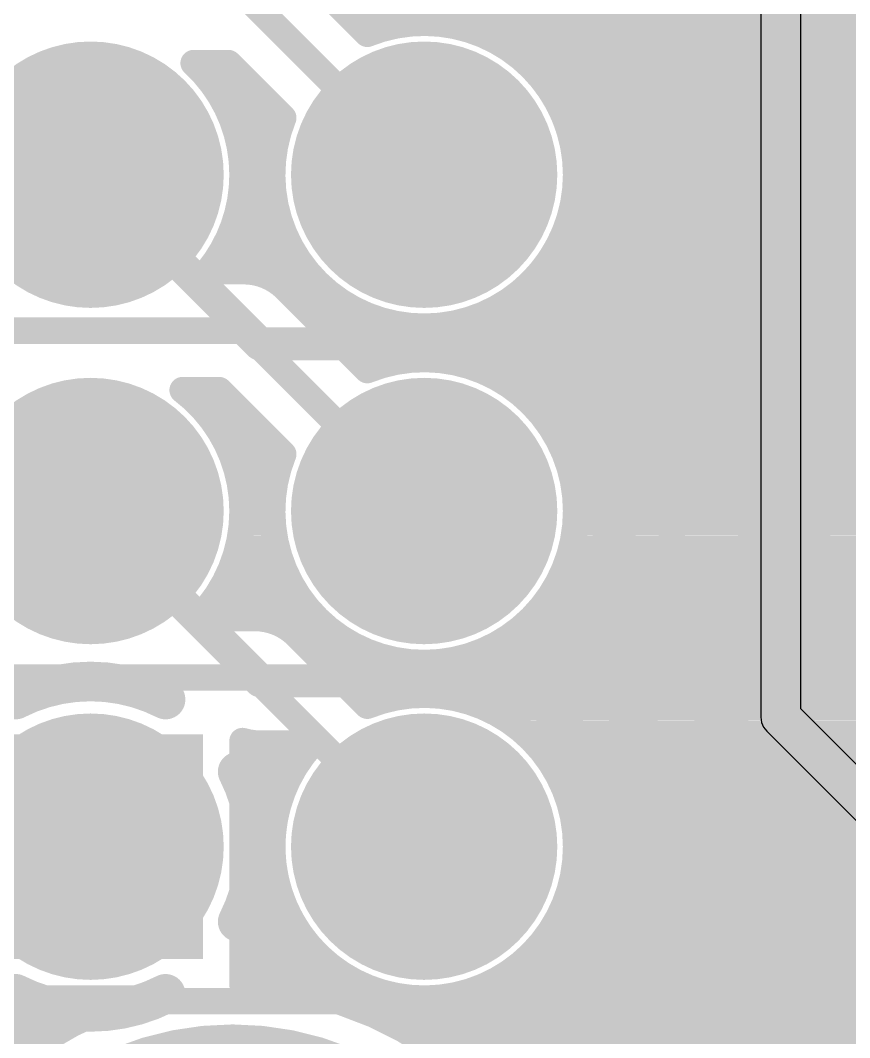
# Model space of a CAD drawing. Header units: millimetres. Extents: x 0.11 to 5.67, y 0.55 to 4.24.
# Drawn here: x 2.3698 to 2.617, y 1.6801 to 1.9832 of the extents above; entities that cross this region are included whole.
import ezdxf

# ---------------------------------------------------------------- set-up
doc = ezdxf.new("R2010")
doc.units = ezdxf.units.MM
doc.header["$MEASUREMENT"] = 0
for name, color, linetype in [('BottomLayer', 5, 'Continuous'), ('BottomSolder', 6, 'Continuous'), ('InternalPlane1', 76, 'Continuous'), ('InternalPlane2', 16, 'Continuous'), ('MultiLayer', 9, 'Continuous'), ('PadHoleLayer', 156, 'Continuous'), ('TopLayer', 1, 'Continuous'), ('TopOverlay', 2, 'Continuous'), ('TopSolder', 216, 'Continuous'), ('ViaHoleLayer', 16, 'Continuous')]:
    doc.layers.add(name, color=color, linetype=linetype)

# ---------------------------------------------------------------- blocks, each defined once
blk = doc.blocks.new('NANOPINEO_CORE_1')
at = {"layer": 'BottomLayer'}
for points, const_width in [([(0.68898, 0.75, 1), (0.77953, 0.75, 1)], 0.09055), ([(0.66142, 0.60453, 1), (0.69291, 0.60453, 1)], 0.0315), ([(0.66142, 0.50453, 1), (0.69291, 0.50453, 1)], 0.0315), ([(0.76083, 0.50453, 1), (0.79232, 0.50453, 1)], 0.0315), ([(0.66142, 0.40433, 1), (0.69291, 0.40433, 1)], 0.0315), ([(0.76083, 0.40433, 1), (0.79232, 0.40433, 1)], 0.0315)]:
    blk.add_lwpolyline(points, format="xyb", close=True, dxfattribs=dict(at, const_width=const_width))
blk.add_solid([(0.80807, 0.57303), (0.80807, 0.63602), (0.74508, 0.57303), (0.74508, 0.63602)], dxfattribs=at)
at = {"layer": 'BottomSolder'}
for points, const_width in [([(0.68799, 0.75, 1), (0.78051, 0.75, 1)], 0.09252), ([(0.66043, 0.60453, 1), (0.6939, 0.60453, 1)], 0.03346), ([(0.66043, 0.50453, 1), (0.6939, 0.50453, 1)], 0.03346), ([(0.75984, 0.50453, 1), (0.79331, 0.50453, 1)], 0.03346), ([(0.66043, 0.40433, 1), (0.6939, 0.40433, 1)], 0.03346), ([(0.75984, 0.40433, 1), (0.79331, 0.40433, 1)], 0.03346)]:
    blk.add_lwpolyline(points, format="xyb", close=True, dxfattribs=dict(at, const_width=const_width))
blk.add_solid([(0.81004, 0.57106), (0.81004, 0.63799), (0.74311, 0.57106), (0.74311, 0.63799)], dxfattribs=at)
at = {"layer": 'InternalPlane1', "const_width": 0.03968}
for points in [[(0.65732, 0.60453, 1), (0.69701, 0.60453, 1)], [(0.75673, 0.60453, 1), (0.79642, 0.60453, 1)], [(0.65732, 0.50453, 1), (0.69701, 0.50453, 1)], [(0.75673, 0.50453, 1), (0.79642, 0.50453, 1)], [(0.65732, 0.40433, 1), (0.69701, 0.40433, 1)], [(0.75673, 0.40433, 1), (0.79642, 0.40433, 1)]]:
    blk.add_lwpolyline(points, format="xyb", close=True, dxfattribs=at)
at = {"layer": 'InternalPlane2', "const_width": 0.01181}
for points in [[(0.75423, 0.64838, -0.240079), (0.79892, 0.64838)], [(0.73273, 0.58219, -0.240079), (0.73273, 0.62687)], [(0.79892, 0.56068, -0.240079), (0.75423, 0.56068)]]:
    blk.add_lwpolyline(points, format="xyb", dxfattribs=at)
at = {"layer": 'InternalPlane2'}
for points, const_width in [([(0.75128, 0.64838, 1), (0.75719, 0.64838, 1)], 0.00591), ([(0.79596, 0.64838, 1), (0.80187, 0.64838, 1)], 0.00591), ([(0.65732, 0.60453, 1), (0.69701, 0.60453, 1)], 0.03968), ([(0.72977, 0.62687, 1), (0.73568, 0.62687, 1)], 0.00591), ([(0.72977, 0.58219, 1), (0.73568, 0.58219, 1)], 0.00591), ([(0.75128, 0.56068, 1), (0.75719, 0.56068, 1)], 0.00591), ([(0.79596, 0.56068, 1), (0.80187, 0.56068, 1)], 0.00591), ([(0.65732, 0.50453, 1), (0.69701, 0.50453, 1)], 0.03968), ([(0.75673, 0.50453, 1), (0.79642, 0.50453, 1)], 0.03968), ([(0.65732, 0.40433, 1), (0.69701, 0.40433, 1)], 0.03968), ([(0.75673, 0.40433, 1), (0.79642, 0.40433, 1)], 0.03968)]:
    blk.add_lwpolyline(points, format="xyb", close=True, dxfattribs=dict(at, const_width=const_width))
at = {"layer": 'MultiLayer'}
for points, const_width in [([(0.68898, 0.75, 1), (0.77953, 0.75, 1)], 0.09055), ([(0.66142, 0.60453, 1), (0.69291, 0.60453, 1)], 0.0315), ([(0.66142, 0.50453, 1), (0.69291, 0.50453, 1)], 0.0315), ([(0.76083, 0.50453, 1), (0.79232, 0.50453, 1)], 0.0315), ([(0.66142, 0.40433, 1), (0.69291, 0.40433, 1)], 0.0315), ([(0.76083, 0.40433, 1), (0.79232, 0.40433, 1)], 0.0315)]:
    blk.add_lwpolyline(points, format="xyb", close=True, dxfattribs=dict(at, const_width=const_width))
blk.add_solid([(0.80807, 0.57303), (0.80807, 0.63602), (0.74508, 0.57303), (0.74508, 0.63602)], dxfattribs=at)
at = {"layer": 'PadHoleLayer', "const_width": 0.01969}
for points in [[(0.66732, 0.60453, 1), (0.68701, 0.60453, 1)], [(0.76673, 0.60453, 1), (0.78642, 0.60453, 1)], [(0.66732, 0.50453, 1), (0.68701, 0.50453, 1)], [(0.76673, 0.50453, 1), (0.78642, 0.50453, 1)], [(0.66732, 0.40433, 1), (0.68701, 0.40433, 1)], [(0.76673, 0.40433, 1), (0.78642, 0.40433, 1)]]:
    blk.add_lwpolyline(points, format="xyb", close=True, dxfattribs=at)
at = {"layer": 'TopLayer'}
for points, const_width in [([(0.68898, 0.75, 1), (0.77953, 0.75, 1)], 0.09055), ([(0.66142, 0.60453, 1), (0.69291, 0.60453, 1)], 0.0315), ([(0.66142, 0.50453, 1), (0.69291, 0.50453, 1)], 0.0315), ([(0.76083, 0.50453, 1), (0.79232, 0.50453, 1)], 0.0315), ([(0.66142, 0.40433, 1), (0.69291, 0.40433, 1)], 0.0315), ([(0.76083, 0.40433, 1), (0.79232, 0.40433, 1)], 0.0315)]:
    blk.add_lwpolyline(points, format="xyb", close=True, dxfattribs=dict(at, const_width=const_width))
blk.add_solid([(0.80807, 0.57303), (0.80807, 0.63602), (0.74508, 0.57303), (0.74508, 0.63602)], dxfattribs=at)
at = {"layer": 'TopOverlay', "const_width": 0.00787}
for points in [[(0.63189, 0.65059), (0.61811, 0.63681)], [(0.81004, 0.65059), (0.63189, 0.65059)], [(0.61811, 0.63681), (0.61811, 0.62303)], [(0.61811, -0.52854), (0.61811, 0.62303)]]:
    blk.add_lwpolyline(points, dxfattribs=at)
at = {"layer": 'TopOverlay', "const_width": 0.00394}
for points in [[(0.62992, 0.65059, 1), (0.63386, 0.65059, 1)], [(0.62992, 0.65059, 1), (0.63386, 0.65059, 1)], [(0.61614, 0.63681, 1), (0.62008, 0.63681, 1)], [(0.61614, 0.63681, 1), (0.62008, 0.63681, 1)], [(0.61614, 0.62303, 1), (0.62008, 0.62303, 1)], [(0.61614, 0.62303, 1), (0.62008, 0.62303, 1)]]:
    blk.add_lwpolyline(points, format="xyb", close=True, dxfattribs=at)
at = {"layer": 'TopSolder'}
for points, const_width in [([(0.68799, 0.75, 1), (0.78051, 0.75, 1)], 0.09252), ([(0.66043, 0.60453, 1), (0.6939, 0.60453, 1)], 0.03346), ([(0.66043, 0.50453, 1), (0.6939, 0.50453, 1)], 0.03346), ([(0.75984, 0.50453, 1), (0.79331, 0.50453, 1)], 0.03346), ([(0.66043, 0.40433, 1), (0.6939, 0.40433, 1)], 0.03346), ([(0.75984, 0.40433, 1), (0.79331, 0.40433, 1)], 0.03346)]:
    blk.add_lwpolyline(points, format="xyb", close=True, dxfattribs=dict(at, const_width=const_width))
blk.add_solid([(0.81004, 0.57106), (0.81004, 0.63799), (0.74311, 0.57106), (0.74311, 0.63799)], dxfattribs=at)

msp = doc.modelspace()

# ---------------------------------------------------------------- linework, layer by layer
at = {"layer": 'BottomLayer', "const_width": 0.00787}
for points in [[(2.4517, 2.00072), (2.47322, 1.97919)], [(2.43917, 1.98819), (2.49016, 1.9372)], [(2.46915, 1.98326), (2.67913, 1.98326)], [(2.51449, 1.97539), (2.67913, 1.97539)], [(2.42146, 1.97047), (2.43183, 1.97047)], [(2.43183, 1.97047), (2.44817, 1.95414)], [(2.42438, 1.96751), (2.43479, 1.96751)], [(2.52379, 1.96751), (2.67913, 1.96751)], [(2.43007, 1.95964), (2.44267, 1.95964)], [(2.52948, 1.95964), (2.67913, 1.95964)], [(2.43362, 1.95177), (2.44729, 1.95177)], [(2.53303, 1.95177), (2.67913, 1.95177)], [(2.43553, 1.94389), (2.44538, 1.94389)], [(2.53494, 1.94389), (2.67913, 1.94389)], [(2.43601, 1.93602), (2.4449, 1.93602)], [(2.53542, 1.93602), (2.67913, 1.93602)], [(2.43511, 1.92814), (2.4458, 1.92814)], [(2.53452, 1.92814), (2.67913, 1.92814)], [(2.43274, 1.92027), (2.44817, 1.92027)], [(2.53215, 1.92027), (2.67913, 1.92027)], [(2.42862, 1.9124), (2.45228, 1.9124)], [(2.52803, 1.9124), (2.67913, 1.9124)], [(2.42573, 1.90846), (2.43642, 1.90846)], [(2.44756, 1.90452), (2.45882, 1.90452)], [(2.44894, 1.90328), (2.47322, 1.879)], [(2.52149, 1.90452), (2.67913, 1.90452)], [(2.45557, 1.89665), (2.47003, 1.89665)], [(2.51028, 1.89665), (2.67913, 1.89665)], [(2.33465, 1.89075), (2.43642, 1.89075)], [(2.43642, 1.89075), (2.49016, 1.83701)], [(2.46345, 1.88877), (2.67913, 1.88877)], [(2.47132, 1.8809), (2.47905, 1.8809)], [(2.50126, 1.8809), (2.67913, 1.8809)], [(2.41817, 1.87303), (2.42908, 1.87303)], [(2.41818, 1.87303), (2.42908, 1.87303)], [(2.42908, 1.87303), (2.44817, 1.85394)], [(2.51759, 1.87303), (2.67913, 1.87303)], [(2.42621, 1.86515), (2.43696, 1.86515)], [(2.52562, 1.86515), (2.67913, 1.86515)], [(2.43123, 1.85728), (2.44483, 1.85728)], [(2.53064, 1.85728), (2.67913, 1.85728)], [(2.43429, 1.8494), (2.44661, 1.8494)], [(2.5337, 1.8494), (2.68053, 1.8494)], [(2.4358, 1.84153), (2.44511, 1.84153)], [(2.53521, 1.84153), (2.68656, 1.84153)], [(2.4359, 1.83366), (2.44501, 1.83366)], [(2.53531, 1.83366), (2.69444, 1.83366)], [(2.43461, 1.82578), (2.4463, 1.82578)], [(2.53402, 1.82578), (2.70231, 1.82578)], [(2.4318, 1.81791), (2.44911, 1.81791)], [(2.53121, 1.81791), (2.71019, 1.81791)], [(2.42711, 1.81003), (2.45379, 1.81003)], [(2.52652, 1.81003), (2.71806, 1.81003)], [(2.42289, 1.80512), (2.43976, 1.80512)], [(2.44956, 1.80216), (2.46125, 1.80216)], [(2.45229, 1.79993), (2.47322, 1.779)], [(2.51906, 1.80216), (2.72593, 1.80216)], [(2.45793, 1.79429), (2.47517, 1.79429)], [(2.50515, 1.79429), (2.73381, 1.79429)], [(2.35138, 1.7874), (2.43976, 1.7874)], [(2.43976, 1.7874), (2.49016, 1.73701)], [(2.46581, 1.78641), (2.74168, 1.78641)], [(2.50819, 1.77854), (2.74956, 1.77854)], [(2.52044, 1.77066), (2.75743, 1.77066)], [(2.43602, 1.76609), (2.44817, 1.75394)], [(2.43602, 1.69582), (2.43602, 1.76609)], [(2.43602, 1.76279), (2.43932, 1.76279)], [(2.52738, 1.76279), (2.7653, 1.76279)], [(2.43602, 1.75492), (2.44719, 1.75492)], [(2.53174, 1.75492), (2.77318, 1.75492)], [(2.43602, 1.74704), (2.44601, 1.74704)], [(2.53431, 1.74704), (2.78105, 1.74704)], [(2.43602, 1.73917), (2.44493, 1.73917)], [(2.53538, 1.73917), (2.78893, 1.73917)], [(2.43602, 1.73129), (2.44524, 1.73129)], [(2.53507, 1.73129), (2.7968, 1.73129)], [(2.43602, 1.72342), (2.44697, 1.72342)], [(2.53335, 1.72342), (2.80467, 1.72342)], [(2.43602, 1.71555), (2.45029, 1.71555)], [(2.53002, 1.71555), (2.81255, 1.71555)], [(2.43602, 1.70767), (2.45567, 1.70767)], [(2.52464, 1.70767), (2.82042, 1.70767)], [(2.43602, 1.6998), (2.46436, 1.6998)], [(2.51595, 1.6998), (2.8283, 1.6998)], [(2.34547, 1.69173), (2.40399, 1.69173)], [(2.46148, 1.69192), (2.48599, 1.69192)], [(2.49432, 1.69192), (2.83617, 1.69192)], [(2.26969, 1.68405), (2.38484, 1.68405)], [(2.4813, 1.68405), (2.84404, 1.68405)], [(2.26969, 1.67618), (2.37207, 1.67618)], [(2.49407, 1.67618), (2.85192, 1.67618)]]:
    msp.add_lwpolyline(points, dxfattribs=at)
at = {"layer": 'BottomLayer'}
for points, const_width in [([(2.46719, 1.98326, 1), (2.47112, 1.98326, 1)], 0.00394), ([(2.47125, 1.97919, 1), (2.47519, 1.97919, 1)], 0.00394), ([(2.47125, 1.97919, 1), (2.47519, 1.97919, 1)], 0.00394), ([(2.51252, 1.97539, 1), (2.51645, 1.97539, 1)], 0.00394), ([(2.41949, 1.97047, 1), (2.42343, 1.97047, 1)], 0.00394), ([(2.41949, 1.97047, 1), (2.42343, 1.97047, 1)], 0.00394), ([(2.42987, 1.97047, 1), (2.4338, 1.97047, 1)], 0.00394), ([(2.42987, 1.97047, 1), (2.4338, 1.97047, 1)], 0.00394), ([(2.42241, 1.96751, 1), (2.42635, 1.96751, 1)], 0.00394), ([(2.43282, 1.96751, 1), (2.43676, 1.96751, 1)], 0.00394), ([(2.52182, 1.96751, 1), (2.52576, 1.96751, 1)], 0.00394), ([(2.42811, 1.95964, 1), (2.43204, 1.95964, 1)], 0.00394), ([(2.4407, 1.95964, 1), (2.44464, 1.95964, 1)], 0.00394), ([(2.52751, 1.95964, 1), (2.53145, 1.95964, 1)], 0.00394), ([(2.4462, 1.95414, 1), (2.45014, 1.95414, 1)], 0.00394), ([(2.4462, 1.95414, 1), (2.45014, 1.95414, 1)], 0.00394), ([(2.43165, 1.95177, 1), (2.43559, 1.95177, 1)], 0.00394), ([(2.44532, 1.95177, 1), (2.44926, 1.95177, 1)], 0.00394), ([(2.53106, 1.95177, 1), (2.535, 1.95177, 1)], 0.00394), ([(2.55709, 1.94094, 1), (2.5689, 1.94094, 1)], 0.01181), ([(2.43356, 1.94389, 1), (2.4375, 1.94389, 1)], 0.00394), ([(2.44341, 1.94389, 1), (2.44735, 1.94389, 1)], 0.00394), ([(2.53297, 1.94389, 1), (2.5369, 1.94389, 1)], 0.00394), ([(2.43404, 1.93602, 1), (2.43798, 1.93602, 1)], 0.00394), ([(2.43406, 1.9372, 1), (2.43799, 1.9372, 1)], 0.00394), ([(2.43406, 1.9372, 1), (2.43799, 1.9372, 1)], 0.00394), ([(2.44293, 1.93602, 1), (2.44687, 1.93602, 1)], 0.00394), ([(2.48819, 1.9372, 1), (2.49213, 1.9372, 1)], 0.00394), ([(2.53345, 1.93602, 1), (2.53739, 1.93602, 1)], 0.00394), ([(2.53346, 1.9372, 1), (2.5374, 1.9372, 1)], 0.00394), ([(2.53346, 1.9372, 1), (2.5374, 1.9372, 1)], 0.00394), ([(2.43314, 1.92814, 1), (2.43708, 1.92814, 1)], 0.00394), ([(2.44383, 1.92814, 1), (2.44777, 1.92814, 1)], 0.00394), ([(2.53255, 1.92814, 1), (2.53649, 1.92814, 1)], 0.00394), ([(2.43077, 1.92027, 1), (2.43471, 1.92027, 1)], 0.00394), ([(2.4462, 1.92027, 1), (2.45014, 1.92027, 1)], 0.00394), ([(2.53018, 1.92027, 1), (2.53412, 1.92027, 1)], 0.00394), ([(2.42665, 1.9124, 1), (2.43059, 1.9124, 1)], 0.00394), ([(2.45032, 1.9124, 1), (2.45425, 1.9124, 1)], 0.00394), ([(2.52606, 1.9124, 1), (2.53, 1.9124, 1)], 0.00394), ([(2.42376, 1.90846, 1), (2.4277, 1.90846, 1)], 0.00394), ([(2.42376, 1.90846, 1), (2.4277, 1.90846, 1)], 0.00394), ([(2.43445, 1.90846, 1), (2.43839, 1.90846, 1)], 0.00394), ([(2.43445, 1.90846, 1), (2.43839, 1.90846, 1)], 0.00394), ([(2.43445, 1.90846, 1), (2.43839, 1.90846, 1)], 0.00394), ([(2.44559, 1.90452, 1), (2.44953, 1.90452, 1)], 0.00394), ([(2.44698, 1.90328, 1), (2.45091, 1.90328, 1)], 0.00394), ([(2.44698, 1.90328, 1), (2.45091, 1.90328, 1)], 0.00394), ([(2.44698, 1.90328, 1), (2.45091, 1.90328, 1)], 0.00394), ([(2.45686, 1.90452, 1), (2.46079, 1.90452, 1)], 0.00394), ([(2.51952, 1.90452, 1), (2.52346, 1.90452, 1)], 0.00394), ([(2.4536, 1.89665, 1), (2.45754, 1.89665, 1)], 0.00394), ([(2.46806, 1.89665, 1), (2.472, 1.89665, 1)], 0.00394), ([(2.50831, 1.89665, 1), (2.51225, 1.89665, 1)], 0.00394), ([(2.43445, 1.89075, 1), (2.43839, 1.89075, 1)], 0.00394), ([(2.43445, 1.89075, 1), (2.43839, 1.89075, 1)], 0.00394), ([(2.46148, 1.88877, 1), (2.46541, 1.88877, 1)], 0.00394), ([(2.46935, 1.8809, 1), (2.47329, 1.8809, 1)], 0.00394), ([(2.47125, 1.879, 1), (2.47519, 1.879, 1)], 0.00394), ([(2.47125, 1.879, 1), (2.47519, 1.879, 1)], 0.00394), ([(2.47708, 1.8809, 1), (2.48102, 1.8809, 1)], 0.00394), ([(2.49929, 1.8809, 1), (2.50323, 1.8809, 1)], 0.00394), ([(2.41621, 1.87303, 1), (2.42014, 1.87303, 1)], 0.00394), ([(2.41621, 1.87303, 1), (2.42014, 1.87303, 1)], 0.00394), ([(2.41621, 1.87303, 1), (2.42015, 1.87303, 1)], 0.00394), ([(2.42711, 1.87303, 1), (2.43105, 1.87303, 1)], 0.00394), ([(2.42711, 1.87303, 1), (2.43105, 1.87303, 1)], 0.00394), ([(2.42712, 1.87303, 1), (2.43105, 1.87303, 1)], 0.00394), ([(2.51562, 1.87303, 1), (2.51956, 1.87303, 1)], 0.00394), ([(2.56791, 1.8622, 1), (2.57972, 1.8622, 1)], 0.01181), ([(2.42424, 1.86515, 1), (2.42818, 1.86515, 1)], 0.00394), ([(2.43499, 1.86515, 1), (2.43893, 1.86515, 1)], 0.00394), ([(2.52365, 1.86515, 1), (2.52759, 1.86515, 1)], 0.00394), ([(2.42926, 1.85728, 1), (2.4332, 1.85728, 1)], 0.00394), ([(2.44286, 1.85728, 1), (2.4468, 1.85728, 1)], 0.00394), ([(2.52867, 1.85728, 1), (2.53261, 1.85728, 1)], 0.00394), ([(2.4462, 1.85394, 1), (2.45014, 1.85394, 1)], 0.00394), ([(2.4462, 1.85394, 1), (2.45014, 1.85394, 1)], 0.00394), ([(2.43233, 1.8494, 1), (2.43626, 1.8494, 1)], 0.00394), ([(2.44464, 1.8494, 1), (2.44858, 1.8494, 1)], 0.00394), ([(2.53173, 1.8494, 1), (2.53567, 1.8494, 1)], 0.00394), ([(2.43383, 1.84153, 1), (2.43777, 1.84153, 1)], 0.00394), ([(2.44314, 1.84153, 1), (2.44708, 1.84153, 1)], 0.00394), ([(2.53324, 1.84153, 1), (2.53718, 1.84153, 1)], 0.00394), ([(2.43406, 1.83701, 1), (2.43799, 1.83701, 1)], 0.00394), ([(2.43406, 1.83701, 1), (2.43799, 1.83701, 1)], 0.00394), ([(2.48819, 1.83701, 1), (2.49213, 1.83701, 1)], 0.00394), ([(2.53346, 1.83701, 1), (2.5374, 1.83701, 1)], 0.00394), ([(2.53346, 1.83701, 1), (2.5374, 1.83701, 1)], 0.00394), ([(2.43393, 1.83366, 1), (2.43787, 1.83366, 1)], 0.00394), ([(2.44304, 1.83366, 1), (2.44697, 1.83366, 1)], 0.00394), ([(2.53334, 1.83366, 1), (2.53728, 1.83366, 1)], 0.00394), ([(2.43264, 1.82578, 1), (2.43658, 1.82578, 1)], 0.00394), ([(2.44433, 1.82578, 1), (2.44826, 1.82578, 1)], 0.00394), ([(2.53205, 1.82578, 1), (2.53599, 1.82578, 1)], 0.00394), ([(2.42983, 1.81791, 1), (2.43377, 1.81791, 1)], 0.00394), ([(2.44714, 1.81791, 1), (2.45108, 1.81791, 1)], 0.00394), ([(2.52924, 1.81791, 1), (2.53318, 1.81791, 1)], 0.00394), ([(2.42514, 1.81003, 1), (2.42908, 1.81003, 1)], 0.00394), ([(2.45183, 1.81003, 1), (2.45576, 1.81003, 1)], 0.00394), ([(2.52455, 1.81003, 1), (2.52849, 1.81003, 1)], 0.00394), ([(2.57283, 1.79921, 1), (2.58465, 1.79921, 1)], 0.01181), ([(2.42092, 1.80512, 1), (2.42486, 1.80512, 1)], 0.00394), ([(2.42092, 1.80512, 1), (2.42486, 1.80512, 1)], 0.00394), ([(2.43779, 1.80512, 1), (2.44173, 1.80512, 1)], 0.00394), ([(2.43779, 1.80512, 1), (2.44173, 1.80512, 1)], 0.00394), ([(2.43779, 1.80512, 1), (2.44173, 1.80512, 1)], 0.00394), ([(2.4476, 1.80216, 1), (2.45153, 1.80216, 1)], 0.00394), ([(2.45032, 1.79993, 1), (2.45426, 1.79993, 1)], 0.00394), ([(2.45032, 1.79993, 1), (2.45426, 1.79993, 1)], 0.00394), ([(2.45032, 1.79993, 1), (2.45426, 1.79993, 1)], 0.00394), ([(2.45928, 1.80216, 1), (2.46322, 1.80216, 1)], 0.00394), ([(2.51709, 1.80216, 1), (2.52103, 1.80216, 1)], 0.00394), ([(2.45597, 1.79429, 1), (2.4599, 1.79429, 1)], 0.00394), ([(2.4732, 1.79429, 1), (2.47713, 1.79429, 1)], 0.00394), ([(2.50318, 1.79429, 1), (2.50712, 1.79429, 1)], 0.00394), ([(2.43779, 1.7874, 1), (2.44173, 1.7874, 1)], 0.00394), ([(2.43779, 1.7874, 1), (2.44173, 1.7874, 1)], 0.00394), ([(2.46384, 1.78641, 1), (2.46778, 1.78641, 1)], 0.00394), ([(2.47125, 1.779, 1), (2.47519, 1.779, 1)], 0.00394), ([(2.47125, 1.779, 1), (2.47519, 1.779, 1)], 0.00394), ([(2.50622, 1.77854, 1), (2.51016, 1.77854, 1)], 0.00394), ([(2.51847, 1.77066, 1), (2.52241, 1.77066, 1)], 0.00394), ([(2.43406, 1.76609, 1), (2.43799, 1.76609, 1)], 0.00394), ([(2.43406, 1.76609, 1), (2.43799, 1.76609, 1)], 0.00394), ([(2.43406, 1.76279, 1), (2.43799, 1.76279, 1)], 0.00394), ([(2.43735, 1.76279, 1), (2.44129, 1.76279, 1)], 0.00394), ([(2.52541, 1.76279, 1), (2.52934, 1.76279, 1)], 0.00394), ([(2.43406, 1.75492, 1), (2.43799, 1.75492, 1)], 0.00394), ([(2.44523, 1.75492, 1), (2.44916, 1.75492, 1)], 0.00394), ([(2.52977, 1.75492, 1), (2.53371, 1.75492, 1)], 0.00394), ([(2.4462, 1.75394, 1), (2.45014, 1.75394, 1)], 0.00394), ([(2.4462, 1.75394, 1), (2.45014, 1.75394, 1)], 0.00394), ([(2.43406, 1.74704, 1), (2.43799, 1.74704, 1)], 0.00394), ([(2.44404, 1.74704, 1), (2.44798, 1.74704, 1)], 0.00394), ([(2.53234, 1.74704, 1), (2.53628, 1.74704, 1)], 0.00394), ([(2.43406, 1.73917, 1), (2.43799, 1.73917, 1)], 0.00394), ([(2.44296, 1.73917, 1), (2.4469, 1.73917, 1)], 0.00394), ([(2.53341, 1.73917, 1), (2.53735, 1.73917, 1)], 0.00394), ([(2.48819, 1.73701, 1), (2.49213, 1.73701, 1)], 0.00394), ([(2.53346, 1.73701, 1), (2.5374, 1.73701, 1)], 0.00394), ([(2.53346, 1.73701, 1), (2.5374, 1.73701, 1)], 0.00394), ([(2.43406, 1.73129, 1), (2.43799, 1.73129, 1)], 0.00394), ([(2.44328, 1.73129, 1), (2.44721, 1.73129, 1)], 0.00394), ([(2.5331, 1.73129, 1), (2.53704, 1.73129, 1)], 0.00394), ([(2.43406, 1.72342, 1), (2.43799, 1.72342, 1)], 0.00394), ([(2.445, 1.72342, 1), (2.44894, 1.72342, 1)], 0.00394), ([(2.53138, 1.72342, 1), (2.53531, 1.72342, 1)], 0.00394), ([(2.43406, 1.71555, 1), (2.43799, 1.71555, 1)], 0.00394), ([(2.44832, 1.71555, 1), (2.45226, 1.71555, 1)], 0.00394), ([(2.52805, 1.71555, 1), (2.53199, 1.71555, 1)], 0.00394), ([(2.43406, 1.70767, 1), (2.43799, 1.70767, 1)], 0.00394), ([(2.4537, 1.70767, 1), (2.45764, 1.70767, 1)], 0.00394), ([(2.52268, 1.70767, 1), (2.52661, 1.70767, 1)], 0.00394), ([(2.43406, 1.6998, 1), (2.43799, 1.6998, 1)], 0.00394), ([(2.46239, 1.6998, 1), (2.46633, 1.6998, 1)], 0.00394), ([(2.51398, 1.6998, 1), (2.51792, 1.6998, 1)], 0.00394), ([(2.56201, 1.69291, 1), (2.57382, 1.69291, 1)], 0.01181), ([(2.43406, 1.69582, 1), (2.43799, 1.69582, 1)], 0.00394), ([(2.43406, 1.69582, 1), (2.43799, 1.69582, 1)], 0.00394), ([(2.40202, 1.69173, 1), (2.40596, 1.69173, 1)], 0.00394), ([(2.40202, 1.69173, 1), (2.40596, 1.69173, 1)], 0.00394), ([(2.45951, 1.69192, 1), (2.46345, 1.69192, 1)], 0.00394), ([(2.48402, 1.69192, 1), (2.48796, 1.69192, 1)], 0.00394), ([(2.49235, 1.69192, 1), (2.49629, 1.69192, 1)], 0.00394), ([(2.38287, 1.68405, 1), (2.38681, 1.68405, 1)], 0.00394), ([(2.47933, 1.68405, 1), (2.48327, 1.68405, 1)], 0.00394), ([(2.3701, 1.67618, 1), (2.37404, 1.67618, 1)], 0.00394), ([(2.4921, 1.67618, 1), (2.49604, 1.67618, 1)], 0.00394)]:
    msp.add_lwpolyline(points, format="xyb", close=True, dxfattribs=dict(at, const_width=const_width))
at = {"layer": 'BottomLayer', "const_width": 0.00787}
for points in [[(2.47322, 1.97919, -0.53151), (2.53543, 1.9372)], [(2.42146, 1.97047, -0.209317), (2.43602, 1.9372)], [(2.53543, 1.9372, -1.212712), (2.44817, 1.95414)], [(2.43602, 1.9372, -0.173646), (2.42573, 1.90846)], [(2.43642, 1.90846, -0.198912), (2.44894, 1.90328)], [(2.43642, 1.90846, -0.198912), (2.44894, 1.90328)], [(2.47322, 1.879, -0.53151), (2.53543, 1.83701)], [(2.41817, 1.87303, -0.234167), (2.43602, 1.83701)], [(2.53543, 1.83701, -1.212712), (2.44817, 1.85394)], [(2.43602, 1.83701, -0.197899), (2.42289, 1.80512)], [(2.43976, 1.80512, -0.198912), (2.45229, 1.79993)], [(2.43976, 1.80512, -0.198912), (2.45229, 1.79993)], [(2.47322, 1.779, -0.53151), (2.53543, 1.73701)], [(2.53543, 1.73701, -1.212712), (2.44817, 1.75394)], [(2.43602, 1.69582, -0.405947), (2.5374, 1.59154)], [(2.38679, 1.49803, -0.683967), (2.40399, 1.69173)]]:
    msp.add_lwpolyline(points, format="xyb", dxfattribs=at)
at = {"layer": 'InternalPlane2'}
for p, q in [((2.5905, 2.80807), (2.5905, 1.77559)), ((2.60241, 1.77806), (2.60241, 2.8056)), ((2.70325, 1.67722), (2.60241, 1.77806)), ((2.5905, 1.77559), (2.5907, 1.77405)), ((2.5907, 1.77405), (2.5913, 1.77261)), ((2.5913, 1.77261), (2.59224, 1.77138)), ((2.59224, 1.77138), (2.69658, 1.66705))]:
    msp.add_line(p, q, dxfattribs=at)
at = {"layer": 'InternalPlane2', "const_width": 0.01181}
for points in [[(2.59646, 1.77559), (2.59646, 2.80807)], [(2.59646, 1.77559), (2.70079, 1.67126)]]:
    msp.add_lwpolyline(points, dxfattribs=at)
at = {"layer": 'InternalPlane2'}
for points, const_width in [([(2.55004, 1.94094, 1), (2.57594, 1.94094, 1)], 0.02591), ([(2.56087, 1.8622, 1), (2.58677, 1.8622, 1)], 0.02591), ([(2.56579, 1.79921, 1), (2.59169, 1.79921, 1)], 0.02591), ([(2.5935, 1.77559, 1), (2.59941, 1.77559, 1)], 0.00591), ([(2.5935, 1.77559, 1), (2.59941, 1.77559, 1)], 0.00591), ([(2.62287, 1.73425, 1), (2.64878, 1.73425, 1)], 0.02591), ([(2.55496, 1.69291, 1), (2.58087, 1.69291, 1)], 0.02591)]:
    msp.add_lwpolyline(points, format="xyb", close=True, dxfattribs=dict(at, const_width=const_width))
at = {"layer": 'MultiLayer', "const_width": 0.01181}
for points in [[(2.55709, 1.94094, 1), (2.5689, 1.94094, 1)], [(2.56791, 1.8622, 1), (2.57972, 1.8622, 1)], [(2.57283, 1.79921, 1), (2.58465, 1.79921, 1)], [(2.56201, 1.69291, 1), (2.57382, 1.69291, 1)]]:
    msp.add_lwpolyline(points, format="xyb", close=True, dxfattribs=at)
at = {"layer": 'TopLayer'}
for points, const_width in [([(2.5128, 2.08465), (2.62205, 1.97539)], 0.00984), ([(2.57579, 1.98819), (2.6063, 1.95768)], 0.00984), ([(2.5219, 1.96949), (2.56804, 1.96949)], 0.00787), ([(2.56804, 1.96949), (2.5876, 1.94993)], 0.00787), ([(2.52379, 1.96751), (2.57002, 1.96751)], 0.00787), ([(2.52948, 1.95964), (2.57789, 1.95964)], 0.00787), ([(2.6063, 1.79579), (2.6063, 1.95768)], 0.00984), ([(2.53303, 1.95177), (2.58576, 1.95177)], 0.00787), ([(2.5876, 1.79579), (2.5876, 1.94993)], 0.00787), ([(2.53494, 1.94389), (2.5876, 1.94389)], 0.00787), ([(2.39075, 1.9372), (2.44114, 1.88681)], 0.00984), ([(2.53542, 1.93602), (2.5876, 1.93602)], 0.00787), ([(2.53452, 1.92814), (2.5876, 1.92814)], 0.00787), ([(2.53215, 1.92027), (2.5876, 1.92027)], 0.00787), ([(2.52803, 1.9124), (2.5876, 1.9124)], 0.00787), ([(2.52175, 1.90452), (2.5876, 1.90452)], 0.00787), ([(2.52897, 1.90003), (2.5585, 1.87051)], 0.00787), ([(2.53236, 1.89665), (2.5876, 1.89665)], 0.00787), ([(2.44114, 1.88681), (2.51575, 1.88681)], 0.00984), ([(2.51575, 1.88681), (2.54528, 1.85728)], 0.00984), ([(2.54023, 1.88877), (2.5876, 1.88877)], 0.00787), ([(2.54811, 1.8809), (2.5876, 1.8809)], 0.00787), ([(2.55598, 1.87303), (2.5876, 1.87303)], 0.00787), ([(2.56224, 1.86515), (2.5876, 1.86515)], 0.00787), ([(2.54528, 1.78211), (2.54528, 1.85728)], 0.00984), ([(2.56398, 1.85728), (2.5876, 1.85728)], 0.00787), ([(2.56398, 1.78986), (2.56398, 1.85728)], 0.00787), ([(2.56398, 1.8494), (2.5876, 1.8494)], 0.00787), ([(2.56398, 1.84153), (2.5876, 1.84153)], 0.00787), ([(2.39075, 1.83701), (2.44134, 1.78642)], 0.00984), ([(2.56398, 1.83366), (2.5876, 1.83366)], 0.00787), ([(2.56398, 1.82578), (2.5876, 1.82578)], 0.00787), ([(2.56398, 1.81791), (2.5876, 1.81791)], 0.00787), ([(2.56398, 1.81003), (2.5876, 1.81003)], 0.00787), ([(2.56398, 1.80216), (2.5876, 1.80216)], 0.00787), ([(2.6063, 1.79579), (2.6965, 1.70559)], 0.00984), ([(2.56398, 1.79429), (2.58766, 1.79429)], 0.00787), ([(2.44134, 1.78642), (2.5187, 1.78642)], 0.00984), ([(2.5187, 1.78642), (2.75492, 1.5502)], 0.00984), ([(2.56398, 1.78986), (2.76722, 1.58661)], 0.00787), ([(2.56742, 1.78641), (2.59012, 1.78641)], 0.00787), ([(2.54528, 1.78211), (2.75948, 1.56791)], 0.00984), ([(2.59308, 1.78257), (2.68328, 1.69237)], 0.00787), ([(2.5753, 1.77854), (2.59711, 1.77854)], 0.00787), ([(2.58317, 1.77066), (2.60498, 1.77066)], 0.00787), ([(2.43602, 1.69582), (2.43602, 1.76849)], 0.00787), ([(2.44134, 1.76772), (2.45689, 1.76772)], 0.00787), ([(2.43602, 1.76279), (2.45294, 1.76279)], 0.00787), ([(2.59105, 1.76279), (2.61286, 1.76279)], 0.00787), ([(2.43602, 1.75492), (2.44857, 1.75492)], 0.00787), ([(2.59892, 1.75492), (2.62073, 1.75492)], 0.00787), ([(2.43602, 1.74704), (2.44601, 1.74704)], 0.00787), ([(2.60679, 1.74704), (2.6286, 1.74704)], 0.00787), ([(2.53493, 1.74374), (2.7417, 1.53697)], 0.00787), ([(2.43602, 1.73917), (2.44493, 1.73917)], 0.00787), ([(2.53538, 1.73917), (2.5395, 1.73917)], 0.00787), ([(2.61467, 1.73917), (2.63648, 1.73917)], 0.00787), ([(2.43602, 1.73129), (2.44524, 1.73129)], 0.00787), ([(2.53507, 1.73129), (2.54738, 1.73129)], 0.00787), ([(2.43602, 1.72342), (2.44697, 1.72342)], 0.00787), ([(2.53335, 1.72342), (2.55525, 1.72342)], 0.00787), ([(2.43602, 1.71555), (2.45029, 1.71555)], 0.00787), ([(2.53002, 1.71555), (2.56313, 1.71555)], 0.00787), ([(2.43602, 1.70767), (2.45567, 1.70767)], 0.00787), ([(2.52464, 1.70767), (2.571, 1.70767)], 0.00787), ([(2.43602, 1.6998), (2.46436, 1.6998)], 0.00787), ([(2.51595, 1.6998), (2.57887, 1.6998)], 0.00787), ([(2.46148, 1.69192), (2.48599, 1.69192)], 0.00787), ([(2.49432, 1.69192), (2.58675, 1.69192)], 0.00787), ([(2.4813, 1.68405), (2.59462, 1.68405)], 0.00787), ([(2.49407, 1.67618), (2.6025, 1.67618)], 0.00787)]:
    msp.add_lwpolyline(points, dxfattribs=dict(at, const_width=const_width))
for points, const_width in [([(2.51993, 1.96949, 1), (2.52387, 1.96949, 1)], 0.00394), ([(2.51993, 1.96949, 1), (2.52387, 1.96949, 1)], 0.00394), ([(2.56607, 1.96949, 1), (2.57001, 1.96949, 1)], 0.00394), ([(2.56607, 1.96949, 1), (2.57001, 1.96949, 1)], 0.00394), ([(2.52182, 1.96751, 1), (2.52576, 1.96751, 1)], 0.00394), ([(2.56805, 1.96751, 1), (2.57198, 1.96751, 1)], 0.00394), ([(2.52751, 1.95964, 1), (2.53145, 1.95964, 1)], 0.00394), ([(2.57592, 1.95964, 1), (2.57986, 1.95964, 1)], 0.00394), ([(2.60384, 1.95768, 1), (2.60876, 1.95768, 1)], 0.00492), ([(2.60384, 1.95768, 1), (2.60876, 1.95768, 1)], 0.00492), ([(2.53106, 1.95177, 1), (2.535, 1.95177, 1)], 0.00394), ([(2.58379, 1.95177, 1), (2.58773, 1.95177, 1)], 0.00394), ([(2.55709, 1.94094, 1), (2.5689, 1.94094, 1)], 0.01181), ([(2.58563, 1.94993, 1), (2.58957, 1.94993, 1)], 0.00394), ([(2.58563, 1.94993, 1), (2.58957, 1.94993, 1)], 0.00394), ([(2.53297, 1.94389, 1), (2.5369, 1.94389, 1)], 0.00394), ([(2.58563, 1.94389, 1), (2.58957, 1.94389, 1)], 0.00394), ([(2.38829, 1.9372, 1), (2.39321, 1.9372, 1)], 0.00492), ([(2.53345, 1.93602, 1), (2.53739, 1.93602, 1)], 0.00394), ([(2.53346, 1.9372, 1), (2.5374, 1.9372, 1)], 0.00394), ([(2.53346, 1.9372, 1), (2.5374, 1.9372, 1)], 0.00394), ([(2.58563, 1.93602, 1), (2.58957, 1.93602, 1)], 0.00394), ([(2.53255, 1.92814, 1), (2.53649, 1.92814, 1)], 0.00394), ([(2.58563, 1.92814, 1), (2.58957, 1.92814, 1)], 0.00394), ([(2.53018, 1.92027, 1), (2.53412, 1.92027, 1)], 0.00394), ([(2.58563, 1.92027, 1), (2.58957, 1.92027, 1)], 0.00394), ([(2.52606, 1.9124, 1), (2.53, 1.9124, 1)], 0.00394), ([(2.58563, 1.9124, 1), (2.58957, 1.9124, 1)], 0.00394), ([(2.51959, 1.90459, 1), (2.52353, 1.90459, 1)], 0.00394), ([(2.51959, 1.90459, 1), (2.52353, 1.90459, 1)], 0.00394), ([(2.51959, 1.90459, 1), (2.52353, 1.90459, 1)], 0.00394), ([(2.51978, 1.90452, 1), (2.52372, 1.90452, 1)], 0.00394), ([(2.58563, 1.90452, 1), (2.58957, 1.90452, 1)], 0.00394), ([(2.527, 1.90003, 1), (2.53094, 1.90003, 1)], 0.00394), ([(2.527, 1.90003, 1), (2.53094, 1.90003, 1)], 0.00394), ([(2.527, 1.90003, 1), (2.53094, 1.90003, 1)], 0.00394), ([(2.53039, 1.89665, 1), (2.53433, 1.89665, 1)], 0.00394), ([(2.58563, 1.89665, 1), (2.58957, 1.89665, 1)], 0.00394), ([(2.43868, 1.88681, 1), (2.4436, 1.88681, 1)], 0.00492), ([(2.43868, 1.88681, 1), (2.4436, 1.88681, 1)], 0.00492), ([(2.51329, 1.88681, 1), (2.51821, 1.88681, 1)], 0.00492), ([(2.51329, 1.88681, 1), (2.51821, 1.88681, 1)], 0.00492), ([(2.53826, 1.88877, 1), (2.5422, 1.88877, 1)], 0.00394), ([(2.58563, 1.88877, 1), (2.58957, 1.88877, 1)], 0.00394), ([(2.54614, 1.8809, 1), (2.55007, 1.8809, 1)], 0.00394), ([(2.58563, 1.8809, 1), (2.58957, 1.8809, 1)], 0.00394), ([(2.55401, 1.87303, 1), (2.55795, 1.87303, 1)], 0.00394), ([(2.58563, 1.87303, 1), (2.58957, 1.87303, 1)], 0.00394), ([(2.55653, 1.87051, 1), (2.56047, 1.87051, 1)], 0.00394), ([(2.55653, 1.87051, 1), (2.56047, 1.87051, 1)], 0.00394), ([(2.55653, 1.87051, 1), (2.56047, 1.87051, 1)], 0.00394), ([(2.56791, 1.8622, 1), (2.57972, 1.8622, 1)], 0.01181), ([(2.56027, 1.86515, 1), (2.56421, 1.86515, 1)], 0.00394), ([(2.58563, 1.86515, 1), (2.58957, 1.86515, 1)], 0.00394), ([(2.54282, 1.85728, 1), (2.54774, 1.85728, 1)], 0.00492), ([(2.54282, 1.85728, 1), (2.54774, 1.85728, 1)], 0.00492), ([(2.56201, 1.85728, 1), (2.56594, 1.85728, 1)], 0.00394), ([(2.56201, 1.85728, 1), (2.56594, 1.85728, 1)], 0.00394), ([(2.56201, 1.85728, 1), (2.56594, 1.85728, 1)], 0.00394), ([(2.56201, 1.85728, 1), (2.56594, 1.85728, 1)], 0.00394), ([(2.58563, 1.85728, 1), (2.58957, 1.85728, 1)], 0.00394), ([(2.56201, 1.8494, 1), (2.56594, 1.8494, 1)], 0.00394), ([(2.58563, 1.8494, 1), (2.58957, 1.8494, 1)], 0.00394), ([(2.56201, 1.84153, 1), (2.56594, 1.84153, 1)], 0.00394), ([(2.58563, 1.84153, 1), (2.58957, 1.84153, 1)], 0.00394), ([(2.38829, 1.83701, 1), (2.39321, 1.83701, 1)], 0.00492), ([(2.56201, 1.83366, 1), (2.56594, 1.83366, 1)], 0.00394), ([(2.58563, 1.83366, 1), (2.58957, 1.83366, 1)], 0.00394), ([(2.56201, 1.82578, 1), (2.56594, 1.82578, 1)], 0.00394), ([(2.58563, 1.82578, 1), (2.58957, 1.82578, 1)], 0.00394), ([(2.56201, 1.81791, 1), (2.56594, 1.81791, 1)], 0.00394), ([(2.58563, 1.81791, 1), (2.58957, 1.81791, 1)], 0.00394), ([(2.56201, 1.81003, 1), (2.56594, 1.81003, 1)], 0.00394), ([(2.58563, 1.81003, 1), (2.58957, 1.81003, 1)], 0.00394), ([(2.57283, 1.79921, 1), (2.58465, 1.79921, 1)], 0.01181), ([(2.56201, 1.80216, 1), (2.56594, 1.80216, 1)], 0.00394), ([(2.58563, 1.80216, 1), (2.58957, 1.80216, 1)], 0.00394), ([(2.60384, 1.79579, 1), (2.60876, 1.79579, 1)], 0.00492), ([(2.60384, 1.79579, 1), (2.60876, 1.79579, 1)], 0.00492), ([(2.56201, 1.79429, 1), (2.56594, 1.79429, 1)], 0.00394), ([(2.58563, 1.79579, 1), (2.58957, 1.79579, 1)], 0.00394), ([(2.58563, 1.79579, 1), (2.58957, 1.79579, 1)], 0.00394), ([(2.58563, 1.79579, 1), (2.58957, 1.79579, 1)], 0.00394), ([(2.58569, 1.79429, 1), (2.58963, 1.79429, 1)], 0.00394), ([(2.43888, 1.78642, 1), (2.4438, 1.78642, 1)], 0.00492), ([(2.43888, 1.78642, 1), (2.4438, 1.78642, 1)], 0.00492), ([(2.51624, 1.78642, 1), (2.52116, 1.78642, 1)], 0.00492), ([(2.51624, 1.78642, 1), (2.52116, 1.78642, 1)], 0.00492), ([(2.56201, 1.78986, 1), (2.56594, 1.78986, 1)], 0.00394), ([(2.56201, 1.78986, 1), (2.56594, 1.78986, 1)], 0.00394), ([(2.56546, 1.78641, 1), (2.56939, 1.78641, 1)], 0.00394), ([(2.58815, 1.78641, 1), (2.59209, 1.78641, 1)], 0.00394), ([(2.54282, 1.78211, 1), (2.54774, 1.78211, 1)], 0.00492), ([(2.54282, 1.78211, 1), (2.54774, 1.78211, 1)], 0.00492), ([(2.59111, 1.78257, 1), (2.59504, 1.78257, 1)], 0.00394), ([(2.59111, 1.78257, 1), (2.59504, 1.78257, 1)], 0.00394), ([(2.59111, 1.78257, 1), (2.59504, 1.78257, 1)], 0.00394), ([(2.57333, 1.77854, 1), (2.57727, 1.77854, 1)], 0.00394), ([(2.59514, 1.77854, 1), (2.59908, 1.77854, 1)], 0.00394), ([(2.5812, 1.77066, 1), (2.58514, 1.77066, 1)], 0.00394), ([(2.60301, 1.77066, 1), (2.60695, 1.77066, 1)], 0.00394), ([(2.43406, 1.76849, 1), (2.43799, 1.76849, 1)], 0.00394), ([(2.43406, 1.76849, 1), (2.43799, 1.76849, 1)], 0.00394), ([(2.43406, 1.76849, 1), (2.43799, 1.76849, 1)], 0.00394), ([(2.43937, 1.76772, 1), (2.44331, 1.76772, 1)], 0.00394), ([(2.43937, 1.76772, 1), (2.44331, 1.76772, 1)], 0.00394), ([(2.43937, 1.76772, 1), (2.44331, 1.76772, 1)], 0.00394), ([(2.45492, 1.76772, 1), (2.45886, 1.76772, 1)], 0.00394), ([(2.45492, 1.76772, 1), (2.45886, 1.76772, 1)], 0.00394), ([(2.43406, 1.76279, 1), (2.43799, 1.76279, 1)], 0.00394), ([(2.45097, 1.76279, 1), (2.45491, 1.76279, 1)], 0.00394), ([(2.58908, 1.76279, 1), (2.59301, 1.76279, 1)], 0.00394), ([(2.61089, 1.76279, 1), (2.61483, 1.76279, 1)], 0.00394), ([(2.43406, 1.75492, 1), (2.43799, 1.75492, 1)], 0.00394), ([(2.44661, 1.75492, 1), (2.45054, 1.75492, 1)], 0.00394), ([(2.59695, 1.75492, 1), (2.60089, 1.75492, 1)], 0.00394), ([(2.61876, 1.75492, 1), (2.6227, 1.75492, 1)], 0.00394), ([(2.43406, 1.74704, 1), (2.43799, 1.74704, 1)], 0.00394), ([(2.44404, 1.74704, 1), (2.44798, 1.74704, 1)], 0.00394), ([(2.60483, 1.74704, 1), (2.60876, 1.74704, 1)], 0.00394), ([(2.53296, 1.74374, 1), (2.5369, 1.74374, 1)], 0.00394), ([(2.53296, 1.74374, 1), (2.5369, 1.74374, 1)], 0.00394), ([(2.43406, 1.73917, 1), (2.43799, 1.73917, 1)], 0.00394), ([(2.44296, 1.73917, 1), (2.4469, 1.73917, 1)], 0.00394), ([(2.53341, 1.73917, 1), (2.53735, 1.73917, 1)], 0.00394), ([(2.53753, 1.73917, 1), (2.54147, 1.73917, 1)], 0.00394), ([(2.6127, 1.73917, 1), (2.61664, 1.73917, 1)], 0.00394), ([(2.53346, 1.73701, 1), (2.5374, 1.73701, 1)], 0.00394), ([(2.53346, 1.73701, 1), (2.5374, 1.73701, 1)], 0.00394), ([(2.43406, 1.73129, 1), (2.43799, 1.73129, 1)], 0.00394), ([(2.44328, 1.73129, 1), (2.44721, 1.73129, 1)], 0.00394), ([(2.5331, 1.73129, 1), (2.53704, 1.73129, 1)], 0.00394), ([(2.54541, 1.73129, 1), (2.54935, 1.73129, 1)], 0.00394), ([(2.43406, 1.72342, 1), (2.43799, 1.72342, 1)], 0.00394), ([(2.445, 1.72342, 1), (2.44894, 1.72342, 1)], 0.00394), ([(2.53138, 1.72342, 1), (2.53531, 1.72342, 1)], 0.00394), ([(2.55328, 1.72342, 1), (2.55722, 1.72342, 1)], 0.00394), ([(2.43406, 1.71555, 1), (2.43799, 1.71555, 1)], 0.00394), ([(2.44832, 1.71555, 1), (2.45226, 1.71555, 1)], 0.00394), ([(2.52805, 1.71555, 1), (2.53199, 1.71555, 1)], 0.00394), ([(2.56116, 1.71555, 1), (2.56509, 1.71555, 1)], 0.00394), ([(2.43406, 1.70767, 1), (2.43799, 1.70767, 1)], 0.00394), ([(2.4537, 1.70767, 1), (2.45764, 1.70767, 1)], 0.00394), ([(2.52268, 1.70767, 1), (2.52661, 1.70767, 1)], 0.00394), ([(2.56903, 1.70767, 1), (2.57297, 1.70767, 1)], 0.00394), ([(2.43406, 1.6998, 1), (2.43799, 1.6998, 1)], 0.00394), ([(2.46239, 1.6998, 1), (2.46633, 1.6998, 1)], 0.00394), ([(2.51398, 1.6998, 1), (2.51792, 1.6998, 1)], 0.00394), ([(2.56201, 1.69291, 1), (2.57382, 1.69291, 1)], 0.01181), ([(2.5769, 1.6998, 1), (2.58084, 1.6998, 1)], 0.00394), ([(2.43406, 1.69582, 1), (2.43799, 1.69582, 1)], 0.00394), ([(2.43406, 1.69582, 1), (2.43799, 1.69582, 1)], 0.00394), ([(2.45951, 1.69192, 1), (2.46345, 1.69192, 1)], 0.00394), ([(2.48402, 1.69192, 1), (2.48796, 1.69192, 1)], 0.00394), ([(2.49235, 1.69192, 1), (2.49629, 1.69192, 1)], 0.00394), ([(2.58478, 1.69192, 1), (2.58872, 1.69192, 1)], 0.00394), ([(2.47933, 1.68405, 1), (2.48327, 1.68405, 1)], 0.00394), ([(2.59265, 1.68405, 1), (2.59659, 1.68405, 1)], 0.00394), ([(2.4921, 1.67618, 1), (2.49604, 1.67618, 1)], 0.00394), ([(2.60053, 1.67618, 1), (2.60446, 1.67618, 1)], 0.00394)]:
    msp.add_lwpolyline(points, format="xyb", close=True, dxfattribs=dict(at, const_width=const_width))
at = {"layer": 'TopLayer', "const_width": 0.00787}
for points in [[(2.5219, 1.96949, -0.201106), (2.53543, 1.9372)], [(2.53543, 1.9372, -0.203862), (2.52156, 1.90459)], [(2.52156, 1.90459, -0.117927), (2.52897, 1.90003)], [(2.52156, 1.90459, -0.117927), (2.52897, 1.90003)], [(2.5585, 1.87051, -0.198912), (2.56398, 1.85728)], [(2.5585, 1.87051, -0.198912), (2.56398, 1.85728)], [(2.59308, 1.78257, -0.198912), (2.5876, 1.79579)], [(2.59308, 1.78257, -0.198912), (2.5876, 1.79579)], [(2.44134, 1.76772, -0.072169), (2.43602, 1.76849)], [(2.44134, 1.76772, -0.072169), (2.43602, 1.76849)], [(2.53543, 1.73701, -1.464686), (2.45689, 1.76772)], [(2.53493, 1.74374, -0.03734), (2.53543, 1.73701)], [(2.43602, 1.69582, -0.405947), (2.5374, 1.59154)]]:
    msp.add_lwpolyline(points, format="xyb", dxfattribs=at)
at = {"layer": 'ViaHoleLayer', "const_width": 0.00591}
for points in [[(2.56004, 1.94094, 1), (2.56594, 1.94094, 1)], [(2.57087, 1.8622, 1), (2.57677, 1.8622, 1)], [(2.57579, 1.79921, 1), (2.58169, 1.79921, 1)], [(2.56496, 1.69291, 1), (2.57087, 1.69291, 1)]]:
    msp.add_lwpolyline(points, format="xyb", close=True, dxfattribs=at)

# ---------------------------------------------------------------- block references
at = {"rotation": 180}
msp.add_blockref('NANOPINEO_CORE_1', (3.16732, 2.34154), dxfattribs=at)

doc.saveas('drawing.dxf')
